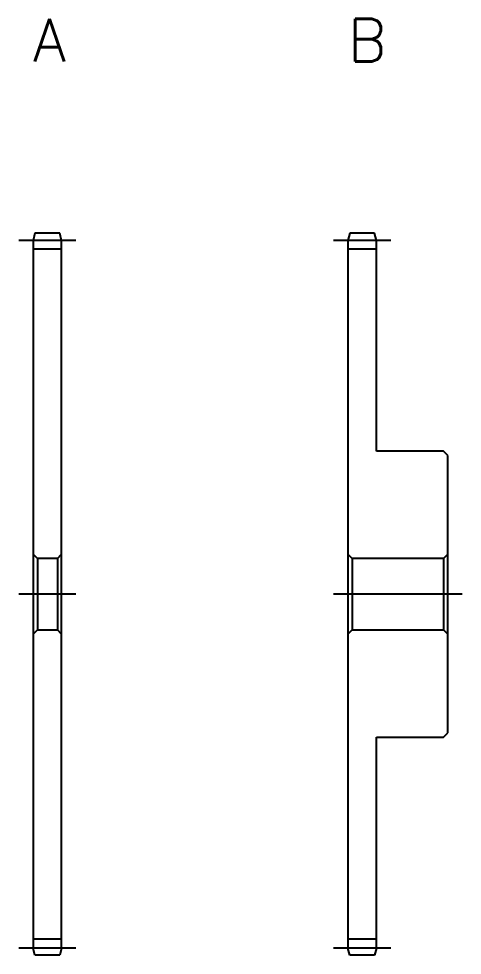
# Model space of a CAD drawing. Extents: x -1 to 100, y -13 to 76.
# Drawn here: x 69.5 to 100.5, y 10 to 75.5 of the extents above; entities that cross this region are included whole.
import ezdxf

# ---------------------------------------------------------------- set-up
doc = ezdxf.new("R2010")
doc.units = 0
doc.header["$LTSCALE"] = 0.5
doc.linetypes.add('CENTER', pattern=[50.8, 31.75, -6.35, 6.35, -6.35])
for name, color, linetype in [('MSM_CENTER', 1, 'CENTER'), ('MSM_CONTINUOUS', 7, 'CONTINUOUS'), ('MSM_PART_NUMBER', 7, 'CONTINUOUS')]:
    doc.layers.add(name, color=color, linetype=linetype)
doc.styles.get("Standard").update_dxf_attribs({"font": 'txt.shx', "height": 3, "bigfont": 'bigfont.shx'})

# ---------------------------------------------------------------- blocks, each defined once
blk = doc.blocks.new('*U5')
at = {"layer": 'MSM_PART_NUMBER'}
blk.add_text('A', height=3, dxfattribs=at).set_placement((70.5, 72.5))
blk = doc.blocks.new('*U6')
at = {"layer": 'MSM_PART_NUMBER'}
blk.add_text('B', height=3, dxfattribs=at).set_placement((92.5, 72.5))

msp = doc.modelspace()

# ---------------------------------------------------------------- linework, layer by layer
at = {"layer": 'MSM_CENTER'}
for p, q in [((73.5, 60), (69.5, 60)), ((95.5, 60), (91.5, 60)), ((73.5, 35.25), (69.5, 35.25)), ((100.5, 35.25), (91.5, 35.25)), ((73.5, 10.5), (69.5, 10.5)), ((95.5, 10.5), (91.5, 10.5))]:
    msp.add_line(p, q, dxfattribs=at)
at = {"layer": 'MSM_CONTINUOUS'}
for p, q in [((70.634, 60.5), (70.5, 60)), ((72.366, 60.5), (70.634, 60.5)), ((72.5, 60), (72.366, 60.5)), ((92.634, 60.5), (92.5, 60)), ((94.366, 60.5), (92.634, 60.5)), ((94.5, 60), (94.366, 60.5)), ((70.5, 60), (70.5, 10.5)), ((72.5, 10.5), (72.5, 60)), ((92.5, 60), (92.5, 10.5)), ((94.5, 45.25), (94.5, 60)), ((72.5, 59.375), (70.5, 59.375)), ((94.5, 59.375), (92.5, 59.375)), ((99.2, 45.25), (94.5, 45.25)), ((99.5, 44.95), (99.2, 45.25)), ((99.5, 25.55), (99.5, 44.95)), ((70.5, 38.05), (70.8, 37.75)), ((72.2, 37.75), (72.5, 38.05)), ((92.5, 38.05), (92.8, 37.75)), ((99.2, 37.75), (99.5, 38.05)), ((70.8, 37.75), (70.8, 32.75)), ((72.2, 37.75), (70.8, 37.75)), ((72.2, 37.75), (72.2, 32.75)), ((92.8, 37.75), (92.8, 32.75)), ((99.2, 37.75), (92.8, 37.75)), ((99.2, 37.75), (99.2, 32.75)), ((70.8, 32.75), (70.5, 32.45)), ((70.8, 32.75), (72.2, 32.75)), ((72.5, 32.45), (72.2, 32.75)), ((92.8, 32.75), (92.5, 32.45)), ((92.8, 32.75), (99.2, 32.75)), ((99.5, 32.45), (99.2, 32.75)), ((99.2, 25.25), (99.5, 25.55)), ((94.5, 10.5), (94.5, 25.25)), ((94.5, 25.25), (99.2, 25.25)), ((72.5, 11.125), (70.5, 11.125)), ((70.634, 10), (70.5, 10.5)), ((72.5, 10.5), (72.366, 10)), ((94.5, 11.125), (92.5, 11.125)), ((92.634, 10), (92.5, 10.5)), ((94.5, 10.5), (94.366, 10)), ((72.366, 10), (70.634, 10)), ((94.366, 10), (92.634, 10))]:
    msp.add_line(p, q, dxfattribs=at)

# ---------------------------------------------------------------- block references
for name in ['*U5', '*U6']:
    msp.add_blockref(name, (0, 0), dxfattribs=at)

doc.saveas('drawing.dxf')
